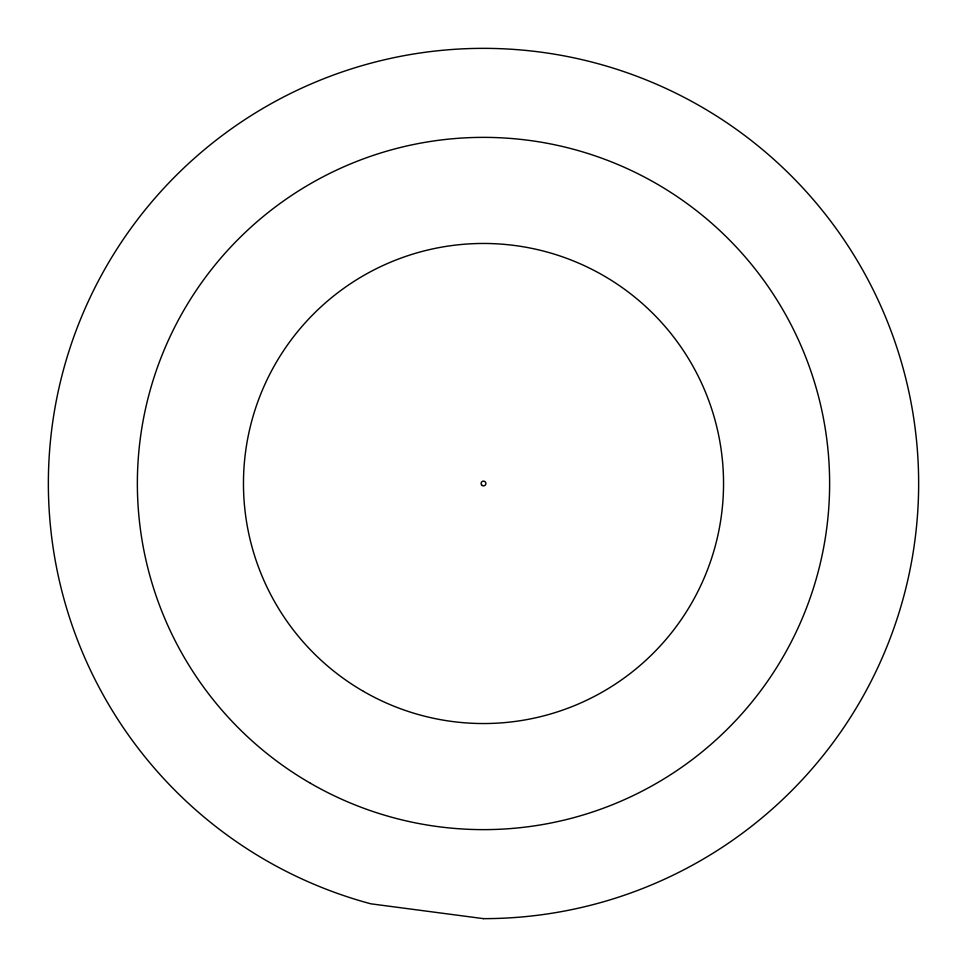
<?xml version="1.0" encoding="UTF-8"?>
<svg xmlns="http://www.w3.org/2000/svg" width="967" height="967" viewBox="0 0 967 967"><rect width="100%" height="100%" fill="white"/><g stroke="black" fill="none" stroke-linecap="round" stroke-linejoin="round"><path stroke-width="1.45" d="M483.5 918.65L370.881 903.819A435.15 435.15 0 0 1 150.151 203.795A435.15 435.15 0 0 1 877.879 299.601A435.15 435.15 0 0 1 483.5 918.65M310.431 783.258A346.126 346.126 0 0 0 829.626 483.5A346.126 346.126 0 0 0 310.431 183.742A346.126 346.126 0 0 0 310.431 783.258M363.483 691.381A240.046 240.046 0 0 0 723.546 483.5A240.046 240.046 0 0 0 363.483 275.619A240.046 240.046 0 0 0 363.483 691.381M481.808 485.192A2.405 2.405 0 0 0 485.821 484.116A2.405 2.405 0 0 0 482.884 481.179A2.405 2.405 0 0 0 481.808 485.192"/></g></svg>
